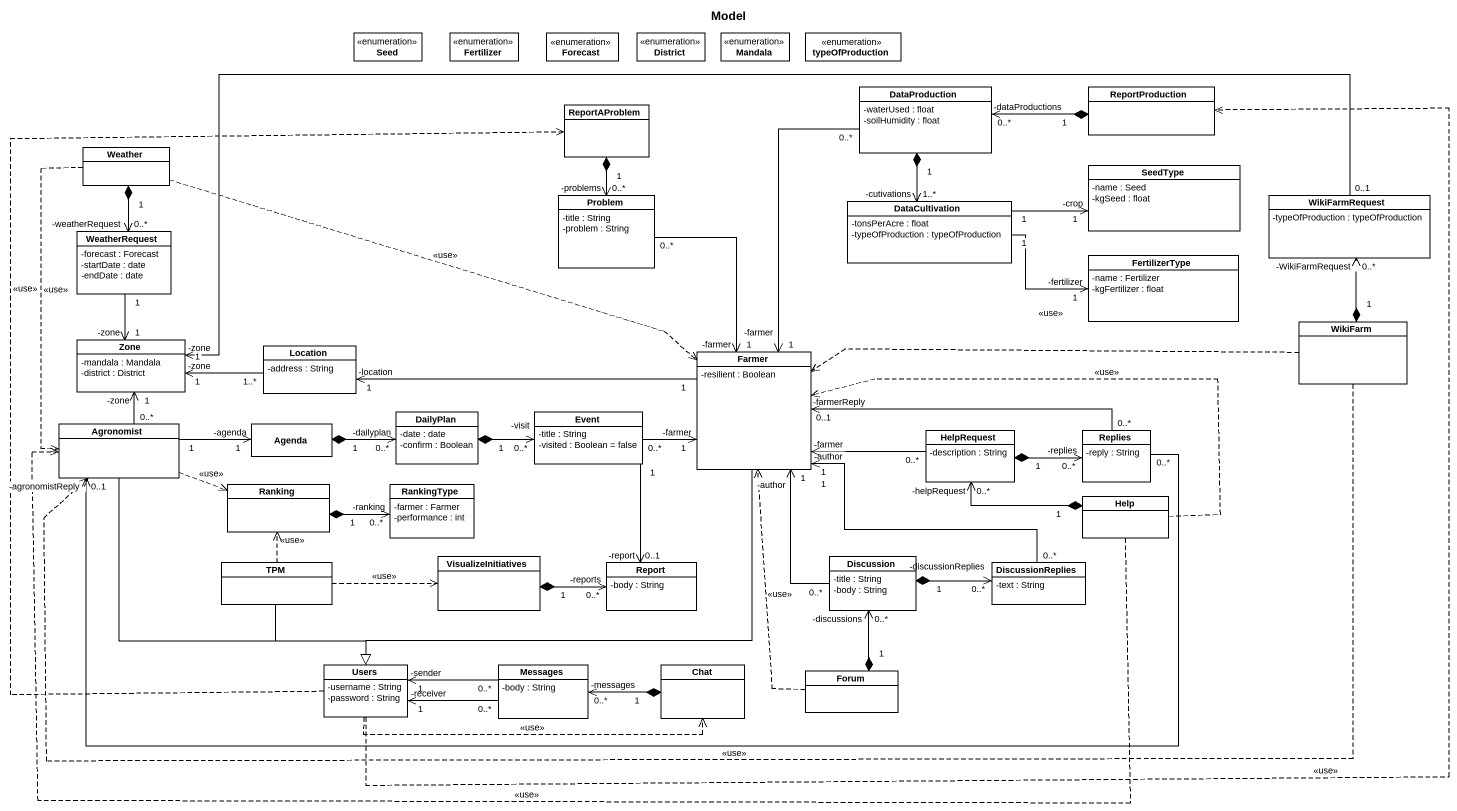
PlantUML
@startuml
title Model
hide circle
hide empty members
skinparam classAttributeIconSize 0
enum Seed
enum Fertilizer
enum Forecast
enum District
enum Mandala
enum typeOfProduction
class ReportAProblem
class DataProduction {
  -waterUsed : float
  -soilHumidity : float
}
class ReportProduction
class Weather
class SeedType {
  -name : Seed
  -kgSeed : float
}
class Problem {
  -title : String
  -problem : String
}
class DataCultivation {
  -tonsPerAcre : float
  -typeOfProduction : typeOfProduction
}
class WikiFarmRequest {
  -typeOfProduction : typeOfProduction
}
class WeatherRequest {
  -forecast : Forecast
  -startDate : date
  -endDate : date
}
class FertilizerType {
  -name : Fertilizer
  -kgFertilizer : float
}
class Zone {
  -mandala : Mandala
  -district : District
}
class WikiFarm
class Location {
  -address : String
}
class Farmer {
  -resilient : Boolean
}
class DailyPlan {
  -date : date
  -confirm : Boolean
}
class Event {
  -title : String
  -visited : Boolean = false
}
class Agronomist
class Agenda
class HelpRequest {
  -description : String
}
class Replies {
  -reply : String
}
class Ranking
class RankingType {
  -farmer : Farmer
  -performance : int
}
class Help
class TPM
class VisualizeInitiatives
class Report {
  -body : String
}
class Discussion {
  -title : String
  -body : String
}
class DiscussionReplies {
  -text : String
}
class Users {
  -username : String
  -password : String
}
class Messages {
  -body : String
}
class Chat
class Forum
ReportAProblem "1" *--> "-problems\n0..*" Problem
DataProduction "1" *--> "-cutivations\n1..*" DataCultivation
DataProduction "0..*" --> "-farmer\n1" Farmer
ReportProduction "1" *-left-> "-dataProductions\n0..*" DataProduction
Weather "1" *--> "0..*\n-weatherRequest" WeatherRequest
Weather .right.> Farmer : <<use>>
Weather ..> Agronomist : <<use>>
Problem "0..*" --> "-farmer\n1" Farmer
DataCultivation "1" -right-> "-crop\n1" SeedType
DataCultivation "1" -right-> "-fertilizer\n1" FertilizerType
WikiFarmRequest "0..1" -left-> "-zone\n1" Zone
WeatherRequest "1" --> "-zone\n1" Zone
WikiFarm "1" *-up-> "-WikiFarmRequest\n0..*" WikiFarmRequest
WikiFarm .left.> Farmer : <<use>>
WikiFarm .left.> Agronomist : <<use>>
Location "1..*" -left-> "-zone\n1" Zone
Farmer "1" -left-> "-location\n1" Location
Farmer --|> Users
DailyPlan "1" *-right-> "-visit\n0..*" Event
Event "0..*" -right-> "-farmer\n1" Farmer
Event "1" --> "-report\n0..1" Report
Agronomist "0..*" -up-> "-zone\n1" Zone
Agronomist "1" -right-> "-agenda\n1" Agenda
Agronomist .right.> Ranking : <<use>>
Agronomist --|> Users
Agenda "1" *-right-> "0..*\n-dailyplan" DailyPlan
HelpRequest "0..*" -left-> "-farmer\n1" Farmer
HelpRequest "1" *-right-> "-replies\n0..*" Replies
Replies "0..*" -left-> "-farmerReply\n0..1" Farmer
Replies "0..*" -left-> "-agronomistReply\n0..1" Agronomist
Ranking "1" *-right-> "-ranking\n0..*" RankingType
Help .left.> Farmer : <<use>>
Help .left.> Agronomist : <<use>>
Help "1" *-left-> "-helpRequest\n0..*" HelpRequest
TPM .up.> Ranking : <<use>>
TPM .right.> VisualizeInitiatives : <<use>>
TPM --|> Users
VisualizeInitiatives "1" *-right-> "-reports\n0..*" Report
Discussion "0..*" -up-> "-author\n1" Farmer
Discussion "1" *-right-> "-discussionReplies\n0..*" DiscussionReplies
DiscussionReplies "0..*" -up-> "-author\n1" Farmer
Users .up.> ReportAProblem : <<use>>
Users .up.> ReportProduction : <<use>>
Users .right.> Chat : <<use>>
Messages "0..*" -left-> "-sender\n1" Users
Messages "0..*" -left-> "-receiver\n1" Users
Chat "1" *-left-> "-messages\n0..*" Messages
Forum .up.> Farmer : <<use>>
Forum "1" *-up-> "-discussions\n0..*" Discussion
@enduml
